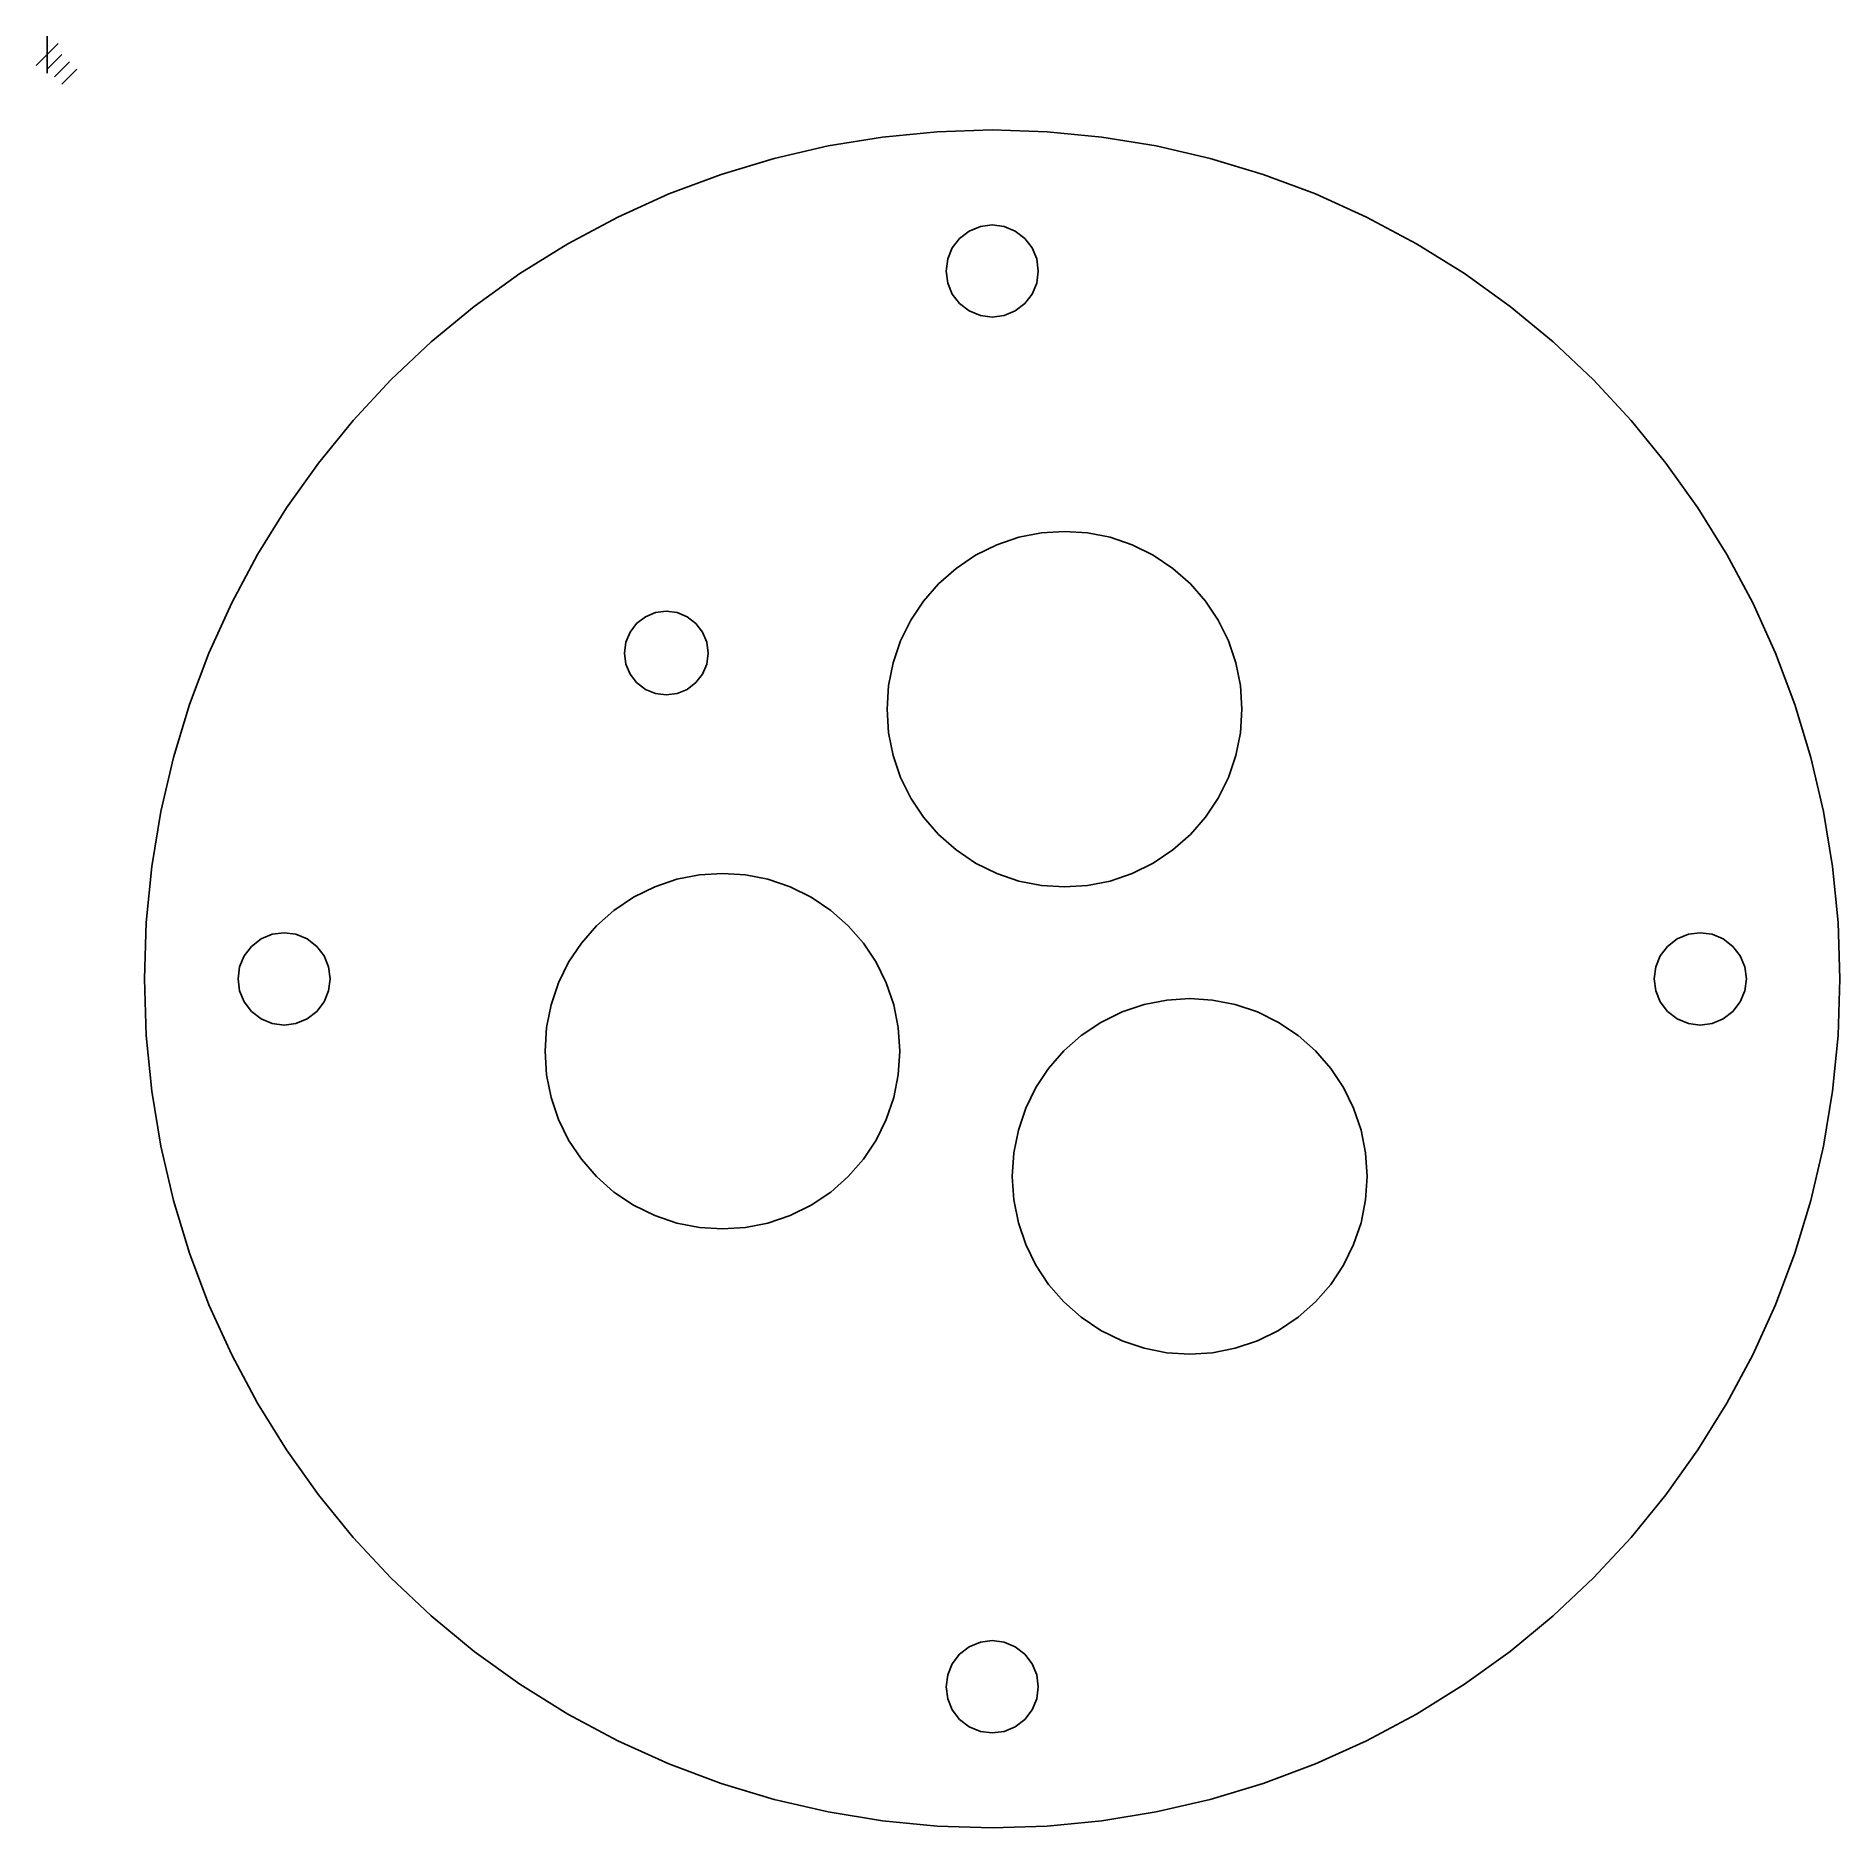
# Model space of a CAD drawing. Extents: x -1 to 137, y 181 to 318.
import ezdxf

# ---------------------------------------------------------------- set-up
doc = ezdxf.new("R2010")
doc.units = 0

msp = doc.modelspace()

# ---------------------------------------------------------------- linework, layer by layer
for p, q in [((63.80267, 310.500059), (59.649416, 309.820889)), ((67.983252, 310.907561), (63.80267, 310.500059)), ((72.1775, 311.043395), (67.983252, 310.907561)), ((76.371748, 310.907561), (72.1775, 311.043395)), ((80.55233, 310.500059), (76.371748, 310.907561)), ((84.705584, 309.820889), (80.55233, 310.500059)), ((55.537157, 308.870051), (51.479556, 307.647545)), ((59.649416, 309.820889), (55.537157, 308.870051)), ((88.817843, 308.870051), (84.705584, 309.820889)), ((92.875444, 307.647545), (88.817843, 308.870051)), ((51.479556, 307.647545), (47.49028, 306.153372)), ((96.86472, 306.153372), (92.875444, 307.647545)), ((47.49028, 306.153372), (43.582991, 304.38753)), ((100.772009, 304.38753), (96.86472, 306.153372)), ((43.582991, 304.38753), (39.771356, 302.35002)), ((70.415593, 303.316353), (69.680735, 302.750485)), ((71.272679, 303.670788), (70.415593, 303.316353)), ((72.177305, 303.788933), (71.272679, 303.670788)), ((73.081931, 303.670788), (72.177305, 303.788933)), ((73.939017, 303.316353), (73.081931, 303.670788)), ((74.673875, 302.750485), (73.939017, 303.316353)), ((104.583644, 302.35002), (100.772009, 304.38753)), ((39.771356, 302.35002), (36.103679, 300.063503)), ((69.12692, 302.025506), (68.777871, 301.182613)), ((69.680735, 302.750485), (69.12692, 302.025506)), ((75.22769, 302.025506), (74.673875, 302.750485)), ((75.576739, 301.182613), (75.22769, 302.025506)), ((108.251321, 300.063503), (104.583644, 302.35002)), ((68.777871, 301.182613), (68.65731, 300.263)), ((75.6973, 300.263), (75.576739, 301.182613)), ((36.103679, 300.063503), (32.623704, 297.558533)), ((68.65731, 300.263), (68.777871, 299.343387)), ((68.777871, 299.343387), (69.12692, 298.500494)), ((75.22769, 298.500494), (75.576739, 299.343387)), ((75.576739, 299.343387), (75.6973, 300.263)), ((75.6973, 300.263), (75.6973, 300.263)), ((111.731296, 297.558533), (108.251321, 300.063503)), ((69.12692, 298.500494), (69.680735, 297.775515)), ((69.680735, 297.775515), (70.415593, 297.209647)), ((73.939017, 297.209647), (74.673875, 297.775515)), ((74.673875, 297.775515), (75.22769, 298.500494)), ((32.623704, 297.558533), (29.338248, 294.846954)), ((70.415593, 297.209647), (71.272679, 296.855212)), ((71.272679, 296.855212), (72.177305, 296.737067)), ((72.177305, 296.737067), (73.081931, 296.855212)), ((73.081931, 296.855212), (73.939017, 297.209647)), ((115.016752, 294.846954), (111.731296, 297.558533)), ((29.338248, 294.846954), (26.25413, 291.940606)), ((118.10087, 291.940606), (115.016752, 294.846954)), ((26.25413, 291.940606), (23.378168, 288.851332)), ((120.976832, 288.851332), (118.10087, 291.940606)), ((23.378168, 288.851332), (20.717181, 285.590974)), ((123.637819, 285.590974), (120.976832, 288.851332)), ((20.717181, 285.590974), (18.277988, 282.171374)), ((126.077012, 282.171374), (123.637819, 285.590974)), ((18.277988, 282.171374), (16.067406, 278.604373)), ((128.287594, 278.604373), (126.077012, 282.171374)), ((74.215108, 279.918243), (72.530572, 279.349164)), ((75.945472, 280.25969), (74.215108, 279.918243)), ((77.69875, 280.373506), (75.945472, 280.25969)), ((79.452028, 280.25969), (77.69875, 280.373506)), ((81.182392, 279.918243), (79.452028, 280.25969)), ((82.866928, 279.349164), (81.182392, 279.918243)), ((16.067406, 278.604373), (14.092255, 274.901814)), ((70.914778, 278.552453), (69.418725, 277.548778)), ((72.530572, 279.349164), (70.914778, 278.552453)), ((84.482722, 278.552453), (82.866928, 279.349164)), ((85.978775, 277.548778), (84.482722, 278.552453)), ((130.262745, 274.901814), (128.287594, 278.604373)), ((69.418725, 277.548778), (68.085749, 276.372051)), ((87.311751, 276.372051), (85.978775, 277.548778)), ((68.085749, 276.372051), (66.927272, 275.042134)), ((88.470228, 275.042134), (87.311751, 276.372051)), ((14.092255, 274.901814), (12.359353, 271.075539)), ((46.465561, 274.16582), (45.6871, 273.844281)), ((47.2871, 274.273), (46.465561, 274.16582)), ((48.108639, 274.16582), (47.2871, 274.273)), ((48.8871, 273.844281), (48.108639, 274.16582)), ((66.927272, 275.042134), (65.954714, 273.578895)), ((89.442786, 273.578895), (88.470228, 275.042134)), ((131.995647, 271.075539), (130.262745, 274.901814)), ((45.019409, 273.330884), (44.515819, 272.673)), ((45.6871, 273.844281), (45.019409, 273.330884)), ((49.554791, 273.330884), (48.8871, 273.844281)), ((50.058381, 272.673), (49.554791, 273.330884)), ((65.954714, 273.578895), (65.179497, 272.002197)), ((90.218003, 272.002197), (89.442786, 273.578895)), ((44.19787, 271.907936), (44.0871, 271.073)), ((44.515819, 272.673), (44.19787, 271.907936)), ((50.37633, 271.907936), (50.058381, 272.673)), ((50.4871, 271.073), (50.37633, 271.907936)), ((65.179497, 272.002197), (64.613042, 270.331905)), ((90.784458, 270.331905), (90.218003, 272.002197)), ((12.359353, 271.075539), (10.875518, 267.13739)), ((44.0871, 271.073), (44.19787, 270.238064)), ((44.19787, 270.238064), (44.515819, 269.473)), ((50.058381, 269.473), (50.37633, 270.238064)), ((50.37633, 270.238064), (50.4871, 271.073)), ((50.4871, 271.073), (50.4871, 271.073)), ((64.613042, 270.331905), (64.266769, 268.587884)), ((91.130731, 268.587884), (90.784458, 270.331905)), ((133.479482, 267.13739), (131.995647, 271.075539)), ((44.515819, 269.473), (45.019409, 268.815116)), ((45.019409, 268.815116), (45.6871, 268.301719)), ((48.8871, 268.301719), (49.554791, 268.815116)), ((49.554791, 268.815116), (50.058381, 269.473)), ((45.6871, 268.301719), (46.465561, 267.98018)), ((46.465561, 267.98018), (47.2871, 267.873)), ((47.2871, 267.873), (48.108639, 267.98018)), ((48.108639, 267.98018), (48.8871, 268.301719)), ((64.266769, 268.587884), (64.1521, 266.79)), ((91.2454, 266.79), (91.130731, 268.587884)), ((10.875518, 267.13739), (9.647569, 263.099209)), ((64.1521, 266.79), (64.266769, 264.992116)), ((91.130731, 264.992116), (91.2454, 266.79)), ((91.2454, 266.79), (91.2454, 266.79)), ((134.707431, 263.099209), (133.479482, 267.13739)), ((64.266769, 264.992116), (64.613042, 263.248095)), ((90.784458, 263.248095), (91.130731, 264.992116)), ((64.613042, 263.248095), (65.179497, 261.577803)), ((90.218003, 261.577803), (90.784458, 263.248095)), ((9.647569, 263.099209), (8.682324, 258.972837)), ((135.672676, 258.972837), (134.707431, 263.099209)), ((65.179497, 261.577803), (65.954714, 260.001105)), ((89.442786, 260.001105), (90.218003, 261.577803)), ((65.954714, 260.001105), (66.927272, 258.537866)), ((88.470228, 258.537866), (89.442786, 260.001105)), ((8.682324, 258.972837), (7.986602, 254.770117)), ((66.927272, 258.537866), (68.085749, 257.207949)), ((87.311751, 257.207949), (88.470228, 258.537866)), ((136.368398, 254.770117), (135.672676, 258.972837)), ((68.085749, 257.207949), (69.418725, 256.031222)), ((85.978775, 256.031222), (87.311751, 257.207949)), ((69.418725, 256.031222), (70.914778, 255.027547)), ((70.914778, 255.027547), (72.530572, 254.230836)), ((82.866928, 254.230836), (84.482722, 255.027547)), ((84.482722, 255.027547), (85.978775, 256.031222)), ((7.986602, 254.770117), (7.567221, 250.502891)), ((48.087208, 253.790243), (46.402672, 253.221164)), ((49.817572, 254.13169), (48.087208, 253.790243)), ((51.57085, 254.245506), (49.817572, 254.13169)), ((53.324128, 254.13169), (51.57085, 254.245506)), ((55.054492, 253.790243), (53.324128, 254.13169)), ((56.739028, 253.221164), (55.054492, 253.790243)), ((72.530572, 254.230836), (74.215108, 253.661757)), ((74.215108, 253.661757), (75.945472, 253.32031)), ((79.452028, 253.32031), (81.182392, 253.661757)), ((81.182392, 253.661757), (82.866928, 254.230836)), ((136.787779, 250.502891), (136.368398, 254.770117)), ((44.786878, 252.424453), (43.290825, 251.420778)), ((46.402672, 253.221164), (44.786878, 252.424453)), ((58.354822, 252.424453), (56.739028, 253.221164)), ((59.850875, 251.420778), (58.354822, 252.424453)), ((75.945472, 253.32031), (77.69875, 253.206494)), ((77.69875, 253.206494), (79.452028, 253.32031)), ((43.290825, 251.420778), (41.957849, 250.244051)), ((61.183851, 250.244051), (59.850875, 251.420778)), ((7.567221, 250.502891), (7.431, 246.183)), ((17.192679, 249.590788), (16.335593, 249.236353)), ((18.097305, 249.708933), (17.192679, 249.590788)), ((19.001931, 249.590788), (18.097305, 249.708933)), ((19.859017, 249.236353), (19.001931, 249.590788)), ((41.957849, 250.244051), (40.799372, 248.914134)), ((62.342328, 248.914134), (61.183851, 250.244051)), ((125.352379, 249.590788), (124.495293, 249.236353)), ((126.257005, 249.708933), (125.352379, 249.590788)), ((127.161631, 249.590788), (126.257005, 249.708933)), ((128.018717, 249.236353), (127.161631, 249.590788)), ((136.924, 246.183), (136.787779, 250.502891)), ((15.600735, 248.670485), (15.04692, 247.945506)), ((16.335593, 249.236353), (15.600735, 248.670485)), ((20.593875, 248.670485), (19.859017, 249.236353)), ((21.14769, 247.945506), (20.593875, 248.670485)), ((40.799372, 248.914134), (39.826814, 247.450895)), ((63.314886, 247.450895), (62.342328, 248.914134)), ((123.760435, 248.670485), (123.20662, 247.945506)), ((124.495293, 249.236353), (123.760435, 248.670485)), ((128.753575, 248.670485), (128.018717, 249.236353)), ((129.30739, 247.945506), (128.753575, 248.670485)), ((14.697871, 247.102613), (14.57731, 246.183)), ((15.04692, 247.945506), (14.697871, 247.102613)), ((21.496739, 247.102613), (21.14769, 247.945506)), ((21.6173, 246.183), (21.496739, 247.102613)), ((39.826814, 247.450895), (39.051597, 245.874197)), ((64.090103, 245.874197), (63.314886, 247.450895)), ((122.857571, 247.102613), (122.73701, 246.183)), ((123.20662, 247.945506), (122.857571, 247.102613)), ((129.656439, 247.102613), (129.30739, 247.945506)), ((129.777, 246.183), (129.656439, 247.102613)), ((7.431, 246.183), (7.567221, 241.863109)), ((14.57731, 246.183), (14.697871, 245.263387)), ((14.697871, 245.263387), (15.04692, 244.420494)), ((21.14769, 244.420494), (21.496739, 245.263387)), ((21.496739, 245.263387), (21.6173, 246.183)), ((21.6173, 246.183), (21.6173, 246.183)), ((39.051597, 245.874197), (38.485142, 244.203905)), ((64.656558, 244.203905), (64.090103, 245.874197)), ((122.73701, 246.183), (122.857571, 245.263387)), ((122.857571, 245.263387), (123.20662, 244.420494)), ((129.30739, 244.420494), (129.656439, 245.263387)), ((129.656439, 245.263387), (129.777, 246.183)), ((129.777, 246.183), (129.777, 246.183)), ((136.787779, 241.863109), (136.924, 246.183)), ((136.924, 246.183), (136.924, 246.183)), ((15.04692, 244.420494), (15.600735, 243.695515)), ((20.593875, 243.695515), (21.14769, 244.420494)), ((38.485142, 244.203905), (38.138869, 242.459884)), ((65.002831, 242.459884), (64.656558, 244.203905)), ((83.778708, 244.226243), (82.094172, 243.657164)), ((85.509072, 244.56769), (83.778708, 244.226243)), ((87.26235, 244.681506), (85.509072, 244.56769)), ((89.015628, 244.56769), (87.26235, 244.681506)), ((90.745992, 244.226243), (89.015628, 244.56769)), ((92.430528, 243.657164), (90.745992, 244.226243)), ((123.20662, 244.420494), (123.760435, 243.695515)), ((128.753575, 243.695515), (129.30739, 244.420494)), ((15.600735, 243.695515), (16.335593, 243.129647)), ((16.335593, 243.129647), (17.192679, 242.775212)), ((17.192679, 242.775212), (18.097305, 242.657067)), ((18.097305, 242.657067), (19.001931, 242.775212)), ((19.001931, 242.775212), (19.859017, 243.129647)), ((19.859017, 243.129647), (20.593875, 243.695515)), ((80.478378, 242.860453), (78.982325, 241.856778)), ((82.094172, 243.657164), (80.478378, 242.860453)), ((94.046322, 242.860453), (92.430528, 243.657164)), ((95.542375, 241.856778), (94.046322, 242.860453)), ((123.760435, 243.695515), (124.495293, 243.129647)), ((124.495293, 243.129647), (125.352379, 242.775212)), ((125.352379, 242.775212), (126.257005, 242.657067)), ((126.257005, 242.657067), (127.161631, 242.775212)), ((127.161631, 242.775212), (128.018717, 243.129647)), ((128.018717, 243.129647), (128.753575, 243.695515)), ((7.567221, 241.863109), (7.986602, 237.595883)), ((38.138869, 242.459884), (38.0242, 240.662)), ((65.1175, 240.662), (65.002831, 242.459884)), ((78.982325, 241.856778), (77.649349, 240.680051)), ((96.875351, 240.680051), (95.542375, 241.856778)), ((136.368398, 237.595883), (136.787779, 241.863109)), ((38.0242, 240.662), (38.138869, 238.864116)), ((65.002831, 238.864116), (65.1175, 240.662)), ((65.1175, 240.662), (65.1175, 240.662)), ((77.649349, 240.680051), (76.490872, 239.350134)), ((98.033828, 239.350134), (96.875351, 240.680051)), ((38.138869, 238.864116), (38.485142, 237.120095)), ((64.656558, 237.120095), (65.002831, 238.864116)), ((76.490872, 239.350134), (75.518314, 237.886895)), ((99.006386, 237.886895), (98.033828, 239.350134)), ((7.986602, 237.595883), (8.682324, 233.393163)), ((38.485142, 237.120095), (39.051597, 235.449803)), ((64.090103, 235.449803), (64.656558, 237.120095)), ((75.518314, 237.886895), (74.743097, 236.310197)), ((99.781603, 236.310197), (99.006386, 237.886895)), ((135.672676, 233.393163), (136.368398, 237.595883)), ((74.743097, 236.310197), (74.176642, 234.639905)), ((100.348058, 234.639905), (99.781603, 236.310197)), ((39.051597, 235.449803), (39.826814, 233.873105)), ((63.314886, 233.873105), (64.090103, 235.449803)), ((74.176642, 234.639905), (73.830369, 232.895884)), ((100.694331, 232.895884), (100.348058, 234.639905)), ((8.682324, 233.393163), (9.647569, 229.266791)), ((39.826814, 233.873105), (40.799372, 232.409866)), ((62.342328, 232.409866), (63.314886, 233.873105)), ((73.830369, 232.895884), (73.7157, 231.098)), ((100.809, 231.098), (100.694331, 232.895884)), ((134.707431, 229.266791), (135.672676, 233.393163)), ((40.799372, 232.409866), (41.957849, 231.079949)), ((61.183851, 231.079949), (62.342328, 232.409866)), ((41.957849, 231.079949), (43.290825, 229.903222)), ((59.850875, 229.903222), (61.183851, 231.079949)), ((73.7157, 231.098), (73.830369, 229.300116)), ((100.694331, 229.300116), (100.809, 231.098)), ((100.809, 231.098), (100.809, 231.098)), ((9.647569, 229.266791), (10.875518, 225.22861)), ((43.290825, 229.903222), (44.786878, 228.899547)), ((44.786878, 228.899547), (46.402672, 228.102836)), ((56.739028, 228.102836), (58.354822, 228.899547)), ((58.354822, 228.899547), (59.850875, 229.903222)), ((73.830369, 229.300116), (74.176642, 227.556095)), ((100.348058, 227.556095), (100.694331, 229.300116)), ((133.479482, 225.22861), (134.707431, 229.266791)), ((46.402672, 228.102836), (48.087208, 227.533757)), ((48.087208, 227.533757), (49.817572, 227.19231)), ((53.324128, 227.19231), (55.054492, 227.533757)), ((55.054492, 227.533757), (56.739028, 228.102836)), ((74.176642, 227.556095), (74.743097, 225.885803)), ((99.781603, 225.885803), (100.348058, 227.556095)), ((49.817572, 227.19231), (51.57085, 227.078494)), ((51.57085, 227.078494), (53.324128, 227.19231)), ((10.875518, 225.22861), (12.359353, 221.290461)), ((74.743097, 225.885803), (75.518314, 224.309105)), ((99.006386, 224.309105), (99.781603, 225.885803)), ((131.995647, 221.290461), (133.479482, 225.22861)), ((75.518314, 224.309105), (76.490872, 222.845866)), ((98.033828, 222.845866), (99.006386, 224.309105)), ((76.490872, 222.845866), (77.649349, 221.515949)), ((96.875351, 221.515949), (98.033828, 222.845866)), ((12.359353, 221.290461), (14.092255, 217.464186)), ((77.649349, 221.515949), (78.982325, 220.339222)), ((95.542375, 220.339222), (96.875351, 221.515949)), ((130.262745, 217.464186), (131.995647, 221.290461)), ((78.982325, 220.339222), (80.478378, 219.335547)), ((80.478378, 219.335547), (82.094172, 218.538836)), ((92.430528, 218.538836), (94.046322, 219.335547)), ((94.046322, 219.335547), (95.542375, 220.339222)), ((82.094172, 218.538836), (83.778708, 217.969757)), ((83.778708, 217.969757), (85.509072, 217.62831)), ((89.015628, 217.62831), (90.745992, 217.969757)), ((90.745992, 217.969757), (92.430528, 218.538836)), ((14.092255, 217.464186), (16.067406, 213.761627)), ((85.509072, 217.62831), (87.26235, 217.514494)), ((87.26235, 217.514494), (89.015628, 217.62831)), ((128.287594, 213.761627), (130.262745, 217.464186)), ((16.067406, 213.761627), (18.277988, 210.194626)), ((126.077012, 210.194626), (128.287594, 213.761627)), ((18.277988, 210.194626), (20.717181, 206.775026)), ((123.637819, 206.775026), (126.077012, 210.194626)), ((20.717181, 206.775026), (23.378168, 203.514668)), ((120.976832, 203.514668), (123.637819, 206.775026)), ((23.378168, 203.514668), (26.25413, 200.425394)), ((118.10087, 200.425394), (120.976832, 203.514668)), ((26.25413, 200.425394), (29.338248, 197.519046)), ((115.016752, 197.519046), (118.10087, 200.425394)), ((29.338248, 197.519046), (32.623704, 194.807467)), ((111.731296, 194.807467), (115.016752, 197.519046)), ((32.623704, 194.807467), (36.103679, 192.302497)), ((69.680735, 194.590485), (69.12692, 193.865506)), ((70.415593, 195.156353), (69.680735, 194.590485)), ((71.272679, 195.510788), (70.415593, 195.156353)), ((72.177305, 195.628933), (71.272679, 195.510788)), ((73.081931, 195.510788), (72.177305, 195.628933)), ((73.939017, 195.156353), (73.081931, 195.510788)), ((74.673875, 194.590485), (73.939017, 195.156353)), ((75.22769, 193.865506), (74.673875, 194.590485)), ((108.251321, 192.302497), (111.731296, 194.807467)), ((68.777871, 193.022613), (68.65731, 192.103)), ((69.12692, 193.865506), (68.777871, 193.022613)), ((75.576739, 193.022613), (75.22769, 193.865506)), ((75.6973, 192.103), (75.576739, 193.022613)), ((36.103679, 192.302497), (39.771356, 190.01598)), ((68.65731, 192.103), (68.777871, 191.183387)), ((75.576739, 191.183387), (75.6973, 192.103)), ((75.6973, 192.103), (75.6973, 192.103)), ((104.583644, 190.01598), (108.251321, 192.302497)), ((68.777871, 191.183387), (69.12692, 190.340494)), ((69.12692, 190.340494), (69.680735, 189.615515)), ((74.673875, 189.615515), (75.22769, 190.340494)), ((75.22769, 190.340494), (75.576739, 191.183387)), ((39.771356, 190.01598), (43.582991, 187.97847)), ((69.680735, 189.615515), (70.415593, 189.049647)), ((70.415593, 189.049647), (71.272679, 188.695212)), ((73.081931, 188.695212), (73.939017, 189.049647)), ((73.939017, 189.049647), (74.673875, 189.615515)), ((100.772009, 187.97847), (104.583644, 190.01598)), ((43.582991, 187.97847), (47.49028, 186.212628)), ((71.272679, 188.695212), (72.177305, 188.577067)), ((72.177305, 188.577067), (73.081931, 188.695212)), ((96.86472, 186.212628), (100.772009, 187.97847)), ((47.49028, 186.212628), (51.479556, 184.718455)), ((92.875444, 184.718455), (96.86472, 186.212628)), ((51.479556, 184.718455), (55.537157, 183.495949)), ((88.817843, 183.495949), (92.875444, 184.718455)), ((55.537157, 183.495949), (59.649416, 182.545111)), ((84.705584, 182.545111), (88.817843, 183.495949)), ((59.649416, 182.545111), (63.80267, 181.865941)), ((63.80267, 181.865941), (67.983252, 181.458439)), ((76.371748, 181.458439), (80.55233, 181.865941)), ((80.55233, 181.865941), (84.705584, 182.545111)), ((67.983252, 181.458439), (72.1775, 181.322605)), ((72.1775, 181.322605), (76.371748, 181.458439))]:
    msp.add_line(p, q)
at = {"layer": 'Layer 1'}
for p, q in [((0.846666, 317.647), (-0.846666, 315.953)), ((0, 318.211), (0, 315.389)), ((1.12889, 316.8), (0, 315.67111)), ((1.69333, 316.236), (0.56444, 315.10711)), ((2.25778, 315.671), (1.12889, 314.54211))]:
    msp.add_line(p, q, dxfattribs=at)

doc.saveas('drawing.dxf')
